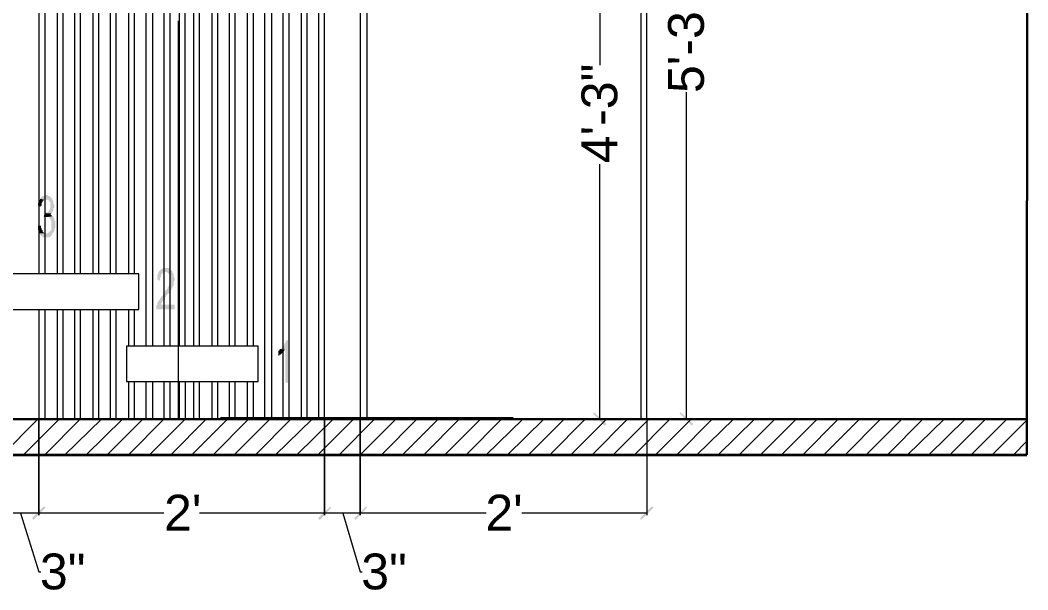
# Model space of a CAD drawing. Header units: inches. Extents: x 3324238 to 135265466, y -1036581 to 20094598.
# Drawn here: x 3353688.3 to 3353772.7, y -519091.4 to -519043.6 of the extents above; entities that cross this region are included whole.
import ezdxf

# ---------------------------------------------------------------- set-up
doc = ezdxf.new("R2010")
doc.units = ezdxf.units.IN
doc.header["$MEASUREMENT"] = 0
doc.layers.add('FURNITURE', color=32, linetype='Continuous', lineweight=13)
for name, color, linetype in [('PDF_Geometry', 7, 'Continuous'), ('PDF_Solid Fills', 7, 'Continuous'), ('PDF_Text', 1, 'Continuous')]:
    doc.layers.add(name, color=color, linetype=linetype)
doc.styles.add('PDF Arial', font='arial.ttf')

msp = doc.modelspace()

# ---------------------------------------------------------------- hatches: boundary and pattern name
at = {"layer": 'PDF_Solid Fills', "lineweight": 30, "transparency": 33554559}
for points in [[(3353689.962, -519058.623), (3353689.962, -519058.703), (3353689.882, -519058.784), (3353689.882, -519058.864), (3353689.882, -519058.945), (3353689.801, -519059.025), (3353689.801, -519059.106), (3353689.801, -519059.187), (3353690.043, -519059.267), (3353690.043, -519059.267), (3353690.123, -519059.106), (3353690.123, -519059.025), (3353690.123, -519058.945), (3353690.204, -519058.864), (3353690.204, -519058.784), (3353690.284, -519058.784), (3353690.284, -519058.703), (3353690.365, -519058.703), (3353690.445, -519058.703), (3353690.445, -519058.703)], [(3353690.445, -519058.3), (3353690.445, -519058.3), (3353690.365, -519058.3), (3353690.284, -519058.381), (3353690.204, -519058.381), (3353690.204, -519058.381), (3353690.123, -519058.461), (3353690.043, -519058.461), (3353690.043, -519058.542), (3353690.043, -519058.542), (3353689.962, -519058.623), (3353690.445, -519058.703), (3353690.526, -519058.703), (3353690.607, -519058.703), (3353690.687, -519058.703), (3353690.687, -519058.784), (3353690.768, -519058.784), (3353690.768, -519058.864), (3353690.848, -519058.945), (3353690.848, -519059.025), (3353690.848, -519059.106), (3353690.848, -519059.187), (3353690.848, -519059.267), (3353690.848, -519059.348), (3353690.848, -519059.428), (3353690.768, -519059.509), (3353690.768, -519059.589), (3353690.687, -519059.67), (3353690.687, -519059.67), (3353690.607, -519059.751), (3353690.607, -519059.751), (3353690.526, -519059.751), (3353690.445, -519059.751), (3353690.365, -519059.831), (3353690.929, -519059.831), (3353691.009, -519059.751), (3353691.009, -519059.67), (3353691.09, -519059.67), (3353691.09, -519059.589), (3353691.09, -519059.509), (3353691.09, -519059.428), (3353691.171, -519059.348), (3353691.171, -519059.187), (3353691.171, -519059.106), (3353691.09, -519059.025), (3353691.09, -519058.945), (3353691.09, -519058.864), (3353691.09, -519058.784), (3353691.09, -519058.784), (3353691.009, -519058.703), (3353691.009, -519058.623), (3353690.929, -519058.542), (3353690.848, -519058.461), (3353690.848, -519058.461), (3353690.768, -519058.381), (3353690.687, -519058.381), (3353690.687, -519058.381), (3353690.607, -519058.3), (3353690.526, -519058.3)], [(3353690.365, -519059.751), (3353690.284, -519060.153), (3353690.365, -519060.153), (3353690.365, -519060.153), (3353690.445, -519060.153), (3353690.526, -519060.153), (3353691.09, -519060.073), (3353691.009, -519060.073), (3353690.929, -519059.992), (3353690.929, -519059.992), (3353690.848, -519059.912), (3353690.848, -519059.912), (3353690.929, -519059.831), (3353690.365, -519059.831)], [(3353691.09, -519060.073), (3353690.526, -519060.153), (3353690.526, -519060.153), (3353690.607, -519060.153), (3353690.687, -519060.153), (3353690.768, -519060.234), (3353690.768, -519060.234), (3353690.848, -519060.315), (3353690.848, -519060.395), (3353690.929, -519060.395), (3353690.929, -519060.476), (3353690.929, -519060.637), (3353690.929, -519060.717), (3353690.929, -519060.798), (3353690.929, -519060.798), (3353690.929, -519060.879), (3353690.929, -519060.959), (3353690.929, -519061.12), (3353690.929, -519061.201), (3353690.848, -519061.281), (3353690.848, -519061.281), (3353690.768, -519061.362), (3353690.687, -519061.443), (3353690.687, -519061.443), (3353690.607, -519061.523), (3353690.526, -519061.523), (3353690.526, -519061.523), (3353689.962, -519061.523), (3353689.962, -519061.604), (3353690.043, -519061.684), (3353690.043, -519061.684), (3353690.123, -519061.765), (3353690.204, -519061.765), (3353690.204, -519061.845), (3353690.284, -519061.845), (3353690.365, -519061.845), (3353690.445, -519061.845), (3353690.526, -519061.845), (3353690.526, -519061.845), (3353690.607, -519061.845), (3353690.687, -519061.845), (3353690.687, -519061.845), (3353690.768, -519061.845), (3353690.848, -519061.765), (3353690.929, -519061.765), (3353690.929, -519061.684), (3353691.009, -519061.604), (3353691.009, -519061.523), (3353691.009, -519061.523), (3353691.09, -519061.443), (3353691.09, -519061.443), (3353691.171, -519061.362), (3353691.171, -519061.281), (3353691.171, -519061.201), (3353691.251, -519061.04), (3353691.251, -519060.959), (3353691.251, -519060.879), (3353691.251, -519060.798), (3353691.251, -519060.798), (3353691.251, -519060.637), (3353691.251, -519060.556), (3353691.251, -519060.476), (3353691.171, -519060.395), (3353691.171, -519060.315), (3353691.171, -519060.234), (3353691.171, -519060.234), (3353691.09, -519060.153)], [(3353690.043, -519060.879), (3353689.801, -519060.879), (3353689.801, -519060.959), (3353689.801, -519061.04), (3353689.801, -519061.12), (3353689.801, -519061.201), (3353689.881, -519061.281), (3353689.881, -519061.362), (3353689.881, -519061.443), (3353689.962, -519061.523), (3353690.526, -519061.523), (3353690.445, -519061.523), (3353690.365, -519061.523), (3353690.284, -519061.443), (3353690.284, -519061.443), (3353690.204, -519061.362), (3353690.204, -519061.362), (3353690.204, -519061.281), (3353690.123, -519061.201), (3353690.123, -519061.12), (3353690.043, -519061.04), (3353690.043, -519060.959)], [(3353701.081, -519064.746), (3353700.517, -519064.746), (3353700.517, -519064.746), (3353700.597, -519064.746), (3353700.678, -519064.827), (3353700.678, -519064.827), (3353700.759, -519064.907), (3353700.839, -519064.907), (3353700.839, -519064.907), (3353700.839, -519064.988), (3353700.92, -519065.068), (3353700.92, -519065.149), (3353700.92, -519065.229), (3353700.92, -519065.391), (3353700.92, -519065.391), (3353700.92, -519065.552), (3353700.92, -519065.632), (3353700.839, -519065.713), (3353700.839, -519065.793), (3353700.759, -519065.874), (3353700.759, -519065.955), (3353700.759, -519065.955), (3353700.678, -519066.035), (3353700.678, -519066.116), (3353700.597, -519066.196), (3353700.597, -519066.196), (3353700.517, -519066.277), (3353700.436, -519066.357), (3353700.436, -519066.438), (3353700.356, -519066.519), (3353700.275, -519066.599), (3353700.275, -519066.68), (3353700.195, -519066.76), (3353700.114, -519066.841), (3353700.114, -519066.921), (3353700.033, -519066.921), (3353700.033, -519067.002), (3353699.953, -519067.083), (3353699.953, -519067.163), (3353699.872, -519067.163), (3353699.872, -519067.244), (3353699.792, -519067.324), (3353699.792, -519067.405), (3353699.792, -519067.485), (3353699.711, -519067.566), (3353699.711, -519067.647), (3353699.711, -519067.727), (3353699.711, -519067.808), (3353699.711, -519067.888), (3353701.242, -519067.888), (3353701.242, -519067.485), (3353700.114, -519067.485), (3353700.114, -519067.485), (3353700.114, -519067.405), (3353700.195, -519067.324), (3353700.195, -519067.244), (3353700.195, -519067.244), (3353700.275, -519067.163), (3353700.275, -519067.163), (3353700.356, -519067.083), (3353700.436, -519067.002), (3353700.436, -519066.921), (3353700.517, -519066.841), (3353700.517, -519066.76), (3353700.597, -519066.68), (3353700.678, -519066.599), (3353700.759, -519066.599), (3353700.759, -519066.519), (3353700.839, -519066.438), (3353700.839, -519066.357), (3353700.92, -519066.277), (3353700.92, -519066.277), (3353701, -519066.196), (3353701, -519066.196), (3353701, -519066.116), (3353701.081, -519066.035), (3353701.081, -519065.955), (3353701.161, -519065.874), (3353701.161, -519065.793), (3353701.161, -519065.713), (3353701.161, -519065.632), (3353701.161, -519065.552), (3353701.242, -519065.471), (3353701.242, -519065.391), (3353701.242, -519065.391), (3353701.242, -519065.229), (3353701.161, -519065.149), (3353701.161, -519065.068), (3353701.161, -519064.988), (3353701.161, -519064.907), (3353701.081, -519064.827)], [(3353700.517, -519064.424), (3353700.436, -519064.424), (3353700.356, -519064.424), (3353700.275, -519064.424), (3353700.275, -519064.424), (3353700.195, -519064.504), (3353700.114, -519064.504), (3353700.114, -519064.585), (3353700.033, -519064.585), (3353699.953, -519064.665), (3353699.953, -519064.746), (3353699.872, -519064.746), (3353699.872, -519064.827), (3353699.872, -519064.907), (3353699.792, -519064.988), (3353699.792, -519065.068), (3353699.792, -519065.229), (3353699.792, -519065.31), (3353699.792, -519065.391), (3353700.033, -519065.471), (3353700.033, -519065.391), (3353700.033, -519065.229), (3353700.114, -519065.149), (3353700.114, -519065.068), (3353700.114, -519064.988), (3353700.195, -519064.907), (3353700.195, -519064.907), (3353700.275, -519064.827), (3353700.275, -519064.827), (3353700.356, -519064.746), (3353700.436, -519064.746), (3353700.517, -519064.746), (3353701.081, -519064.746), (3353701, -519064.665), (3353701, -519064.665), (3353701, -519064.585), (3353700.92, -519064.585), (3353700.839, -519064.504), (3353700.839, -519064.504), (3353700.759, -519064.424), (3353700.678, -519064.424), (3353700.597, -519064.424), (3353700.597, -519064.424)], [(3353710.749, -519070.467), (3353710.588, -519070.467), (3353710.588, -519070.467), (3353710.588, -519070.547), (3353710.508, -519070.628), (3353710.508, -519070.708), (3353710.427, -519070.789), (3353710.427, -519070.869), (3353710.347, -519070.95), (3353710.347, -519071.031), (3353710.266, -519071.031), (3353710.185, -519071.111), (3353710.185, -519071.192), (3353710.105, -519071.192), (3353710.508, -519071.272), (3353710.508, -519074.012), (3353710.749, -519074.012)], [(3353710.105, -519071.192), (3353710.024, -519071.272), (3353710.024, -519071.353), (3353709.944, -519071.353), (3353709.944, -519071.756), (3353709.944, -519071.756), (3353710.024, -519071.756), (3353710.024, -519071.675), (3353710.105, -519071.675), (3353710.185, -519071.595), (3353710.266, -519071.514), (3353710.266, -519071.514), (3353710.266, -519071.514), (3353710.347, -519071.433), (3353710.427, -519071.353), (3353710.427, -519071.272), (3353710.508, -519071.272)]]:
    msp.add_hatch(color=256, dxfattribs=at).paths.add_polyline_path(points)

# ---------------------------------------------------------------- linework, layer by layer
at = {"layer": 'FURNITURE', "lineweight": 30}
msp.add_line((3353729.603, -519076.993), (3353705.091, -519076.993), dxfattribs=at)
at = {"layer": 'PDF_Geometry', "lineweight": 30}
msp.add_lwpolyline([(3353772.628, -519080.055), (3353772.709, -518952.268)], dxfattribs=at)
at = {"layer": 'PDF_Geometry', "color": 32, "lineweight": 13, "true_color": 0xdd6e00}
for points in [[(3353713.811, -519077.073), (3353713.811, -519014.067, 0.99391), (3353689.962, -519014.067)], [(3353713.328, -519077.073), (3353713.328, -519014.067, 0.993107), (3353690.445, -519014.067)], [(3353705.835, -519070.95), (3353705.835, -519014.147, 1), (3353697.939, -519014.147)], [(3353704.868, -519070.95), (3353704.868, -519014.147, 0.996627), (3353698.905, -519014.147)], [(3353703.337, -519070.95), (3353703.337, -519014.147, 1.001635), (3353700.436, -519014.147)], [(3353740.239, -519026.072, 1.00015), (3353717.356, -519026.072), (3353717.356, -519077.073)]]:
    msp.add_lwpolyline(points, format="xyb", dxfattribs=at)
for points in [[(3353689.881, -519014.067), (3353689.881, -519064.907)], [(3353690.365, -519014.067), (3353690.365, -519064.907)], [(3353691.412, -519014.147), (3353691.412, -519064.907)], [(3353691.896, -519014.147), (3353691.896, -519064.907)], [(3353692.863, -519014.147), (3353692.863, -519064.907)], [(3353693.346, -519014.147), (3353693.346, -519064.907)], [(3353694.393, -519014.147), (3353694.393, -519064.907)], [(3353694.877, -519014.147), (3353694.877, -519064.907)], [(3353695.844, -519014.147), (3353695.844, -519064.907)], [(3353696.327, -519014.147), (3353696.327, -519064.907)], [(3353697.375, -519014.147), (3353697.375, -519064.907)], [(3353697.858, -519014.147), (3353697.858, -519064.907)], [(3353698.825, -519014.147), (3353698.825, -519070.95)], [(3353699.389, -519014.147), (3353699.389, -519070.95)], [(3353700.356, -519014.147), (3353700.356, -519070.95)], [(3353700.839, -519014.147), (3353700.839, -519070.95)], [(3353702.128, -519070.95), (3353702.128, -519014.147), (3353702.048, -519013.986), (3353701.887, -519013.905), (3353701.725, -519013.986), (3353701.645, -519014.147)], [(3353701.645, -519070.95), (3353701.645, -519014.147)], [(3353702.853, -519070.95), (3353702.853, -519014.147)], [(3353704.384, -519070.95), (3353704.384, -519014.147)], [(3353706.318, -519070.95), (3353706.318, -519014.147)], [(3353707.365, -519070.95), (3353707.365, -519014.147)], [(3353707.849, -519070.95), (3353707.849, -519014.147)], [(3353708.816, -519077.073), (3353708.816, -519014.147)], [(3353709.38, -519077.073), (3353709.38, -519014.147)], [(3353710.347, -519077.073), (3353710.347, -519014.147)], [(3353710.83, -519077.073), (3353710.83, -519014.147)], [(3353711.877, -519077.073), (3353711.877, -519014.147)], [(3353712.361, -519077.073), (3353712.361, -519014.147)], [(3353716.792, -519026.072), (3353716.792, -519077.073)], [(3353740.319, -519077.073), (3353740.319, -519026.072)], [(3353740.803, -519077.073), (3353740.803, -519026.072)], [(3353689.881, -519067.888), (3353689.881, -519077.073)], [(3353690.365, -519067.888), (3353690.365, -519077.073)], [(3353691.412, -519067.888), (3353691.412, -519077.073)], [(3353691.896, -519067.888), (3353691.896, -519077.073)], [(3353692.863, -519067.888), (3353692.863, -519077.073)], [(3353693.346, -519067.888), (3353693.346, -519077.073)], [(3353694.393, -519067.888), (3353694.393, -519077.073)], [(3353694.877, -519067.888), (3353694.877, -519077.073)], [(3353695.844, -519067.888), (3353695.844, -519077.073)], [(3353696.327, -519067.888), (3353696.327, -519077.073)], [(3353697.375, -519067.888), (3353697.375, -519070.95)], [(3353697.858, -519067.888), (3353697.858, -519070.95)], [(3353697.375, -519073.931), (3353697.375, -519077.073)], [(3353697.858, -519073.931), (3353697.858, -519077.073)], [(3353698.825, -519073.931), (3353698.825, -519077.073)], [(3353699.389, -519073.931), (3353699.389, -519077.073)], [(3353700.356, -519073.931), (3353700.356, -519077.073)], [(3353700.839, -519073.931), (3353700.839, -519077.073)], [(3353701.645, -519077.073), (3353701.645, -519073.931)], [(3353702.128, -519073.931), (3353702.128, -519077.073)], [(3353702.853, -519077.073), (3353702.853, -519073.931)], [(3353703.337, -519077.073), (3353703.337, -519073.931)], [(3353704.384, -519077.073), (3353704.384, -519073.931)], [(3353704.868, -519077.073), (3353704.868, -519073.931)], [(3353705.835, -519077.073), (3353705.835, -519073.931)], [(3353706.318, -519077.073), (3353706.318, -519073.931)], [(3353707.365, -519077.073), (3353707.365, -519073.931)], [(3353707.849, -519077.073), (3353707.849, -519073.931)]]:
    msp.add_lwpolyline(points, dxfattribs=at)
at = {"layer": 'PDF_Geometry', "color": 152, "lineweight": 13, "true_color": 0x006edd}
for points in [[(3353736.855, -519026.072), (3353736.855, -519047.423)], [(3353701.564, -519077.073), (3353701.564, -519043.717)], [(3353744.106, -519077.073), (3353744.106, -519049.679)], [(3353736.855, -519077.073), (3353736.855, -519055.722)], [(3353700.356, -519084.969), (3353689.881, -519084.969), (3353686.9, -519084.969), (3353676.426, -519084.969)], [(3353688.351, -519084.969), (3353689.881, -519089.884), (3353690.043, -519089.884)], [(3353727.347, -519084.969), (3353716.792, -519084.969), (3353713.811, -519084.969), (3353703.337, -519084.969)], [(3353715.342, -519084.969), (3353716.792, -519089.884), (3353716.953, -519089.884)], [(3353740.803, -519084.969), (3353730.328, -519084.969)]]:
    msp.add_lwpolyline(points, dxfattribs=at)
at = {"layer": 'PDF_Geometry', "lineweight": 13}
for points in [[(3353698.261, -519064.907), (3353687.223, -519064.907), (3353687.223, -519067.888), (3353698.261, -519067.888)], [(3353708.252, -519070.95), (3353697.213, -519070.95), (3353697.213, -519073.931), (3353708.252, -519073.931)]]:
    msp.add_lwpolyline(points, close=True, dxfattribs=at)
at = {"layer": 'PDF_Geometry', "color": 9, "lineweight": 30, "true_color": 0xbababa}
msp.add_lwpolyline([(3353579.418, -519077.073), (3353772.628, -519077.073)], dxfattribs=at)
at = {"layer": 'PDF_Geometry', "color": 9, "lineweight": 13, "true_color": 0xbababa}
for points in [[(3353686.82, -519080.055), (3353689.801, -519077.073)], [(3353688.592, -519080.055), (3353691.573, -519077.073)], [(3353690.365, -519080.055), (3353693.346, -519077.073)], [(3353692.057, -519080.055), (3353695.119, -519077.073)], [(3353693.829, -519080.055), (3353696.891, -519077.073)], [(3353695.602, -519080.055), (3353698.583, -519077.073)], [(3353697.375, -519080.055), (3353700.356, -519077.073)], [(3353699.147, -519080.055), (3353702.128, -519077.073)], [(3353700.92, -519080.055), (3353703.901, -519077.073)], [(3353702.692, -519080.055), (3353705.673, -519077.073)], [(3353704.465, -519080.055), (3353707.446, -519077.073)], [(3353706.237, -519080.055), (3353709.219, -519077.073)], [(3353708.01, -519080.055), (3353710.991, -519077.073)], [(3353709.702, -519080.055), (3353712.764, -519077.073)], [(3353711.475, -519080.055), (3353714.536, -519077.073)], [(3353713.247, -519080.055), (3353716.228, -519077.073)], [(3353715.02, -519080.055), (3353718.001, -519077.073)], [(3353716.792, -519080.055), (3353719.773, -519077.073)], [(3353718.565, -519080.055), (3353721.546, -519077.073)], [(3353720.337, -519080.055), (3353723.319, -519077.073)], [(3353722.11, -519080.055), (3353725.091, -519077.073)], [(3353723.883, -519080.055), (3353726.864, -519077.073)], [(3353725.655, -519080.055), (3353728.636, -519077.073)], [(3353727.347, -519080.055), (3353730.409, -519077.073)], [(3353729.12, -519080.055), (3353732.181, -519077.073)], [(3353730.892, -519080.055), (3353733.873, -519077.073)], [(3353732.665, -519080.055), (3353735.646, -519077.073)], [(3353734.437, -519080.055), (3353737.419, -519077.073)], [(3353736.21, -519080.055), (3353739.191, -519077.073)], [(3353737.983, -519080.055), (3353740.964, -519077.073)], [(3353739.755, -519080.055), (3353742.736, -519077.073)], [(3353741.528, -519080.055), (3353744.509, -519077.073)], [(3353743.3, -519080.055), (3353746.281, -519077.073)], [(3353744.992, -519080.055), (3353748.054, -519077.073)], [(3353746.765, -519080.055), (3353749.827, -519077.073)], [(3353748.537, -519080.055), (3353751.519, -519077.073)], [(3353750.31, -519080.055), (3353753.291, -519077.073)], [(3353752.083, -519080.055), (3353755.064, -519077.073)], [(3353753.855, -519080.055), (3353756.836, -519077.073)], [(3353755.628, -519080.055), (3353758.609, -519077.073)], [(3353757.4, -519080.055), (3353760.381, -519077.073)], [(3353759.173, -519080.055), (3353762.154, -519077.073)], [(3353760.945, -519080.055), (3353763.927, -519077.073)], [(3353762.637, -519080.055), (3353765.699, -519077.073)], [(3353764.41, -519080.055), (3353767.472, -519077.073)], [(3353766.183, -519080.055), (3353769.164, -519077.073)], [(3353767.955, -519080.055), (3353770.936, -519077.073)], [(3353769.728, -519080.055), (3353772.628, -519077.154)], [(3353771.5, -519080.055), (3353772.628, -519078.927)]]:
    msp.add_lwpolyline(points, dxfattribs=at)
at = {"layer": 'PDF_Geometry', "color": 252, "lineweight": 13, "true_color": 0x979797}
for points in [[(3353689.881, -519085.131), (3353689.881, -519077.154)], [(3353713.811, -519085.131), (3353713.811, -519077.154)], [(3353716.792, -519085.131), (3353716.792, -519077.154)]]:
    msp.add_lwpolyline(points, close=True, dxfattribs=at)
for points in [[(3353728.878, -519077.073), (3353744.267, -519077.073)], [(3353730.812, -519077.073), (3353737.016, -519077.073)], [(3353740.803, -519077.154), (3353740.803, -519085.131)]]:
    msp.add_lwpolyline(points, dxfattribs=at)
at = {"layer": 'PDF_Geometry', "color": 1, "lineweight": 35}
msp.add_lwpolyline([(3353570.475, -519080.055), (3353772.628, -519080.055)], dxfattribs=at)
at = {"layer": 'PDF_Solid Fills', "color": 152, "lineweight": 30, "true_color": 0x006edd, "transparency": 33554559}
for points in [[(3353736.371, -519076.509), (3353736.291, -519076.59), (3353737.419, -519077.476)], [(3353736.291, -519076.59), (3353737.419, -519077.476), (3353737.257, -519077.637)], [(3353743.623, -519076.509), (3353743.542, -519076.59), (3353744.67, -519077.476)], [(3353743.542, -519076.59), (3353744.67, -519077.476), (3353744.589, -519077.637)], [(3353689.317, -519085.372), (3353689.398, -519085.533), (3353690.284, -519084.405)], [(3353690.284, -519084.405), (3353689.398, -519085.533), (3353689.317, -519085.372)], [(3353689.398, -519085.533), (3353690.284, -519084.405), (3353690.445, -519084.486)], [(3353690.445, -519084.486), (3353690.284, -519084.405), (3353689.398, -519085.533)], [(3353713.247, -519085.372), (3353713.408, -519085.533), (3353714.295, -519084.405)], [(3353714.295, -519084.405), (3353713.408, -519085.533), (3353713.247, -519085.372)], [(3353713.408, -519085.533), (3353714.295, -519084.405), (3353714.375, -519084.486)], [(3353714.375, -519084.486), (3353714.295, -519084.405), (3353713.408, -519085.533)], [(3353716.309, -519085.372), (3353716.389, -519085.533), (3353717.276, -519084.405)], [(3353717.276, -519084.405), (3353716.389, -519085.533), (3353716.309, -519085.372)], [(3353716.389, -519085.533), (3353717.276, -519084.405), (3353717.356, -519084.486)], [(3353717.356, -519084.486), (3353717.276, -519084.405), (3353716.389, -519085.533)], [(3353740.239, -519085.372), (3353740.319, -519085.533), (3353741.205, -519084.405)], [(3353740.319, -519085.533), (3353741.205, -519084.405), (3353741.367, -519084.486)]]:
    msp.add_solid(points, dxfattribs=at)

# ---------------------------------------------------------------- texts
at = {"layer": 'PDF_Text', "lineweight": 30, "char_height": 2.9991, "attachment_point": 7, "rotation": 90, "style": 'PDF Arial'}
for s, insert in [('5\'-3"', (3353745.617, -519049.752)), ('4\'-3"', (3353738.365, -519055.633))]:
    msp.add_mtext(s, dxfattribs=dict(at, insert=insert))
at = {"layer": 'PDF_Text', "lineweight": 30, "char_height": 2.9991, "attachment_point": 7, "style": 'PDF Arial'}
for s, insert in [("2'", (3353700.362, -519086.412)), ("2'", (3353727.272, -519086.412)), ('3"', (3353689.967, -519091.382)), ('3"', (3353716.879, -519091.382))]:
    msp.add_mtext(s, dxfattribs=dict(at, insert=insert))

doc.saveas('drawing.dxf')
